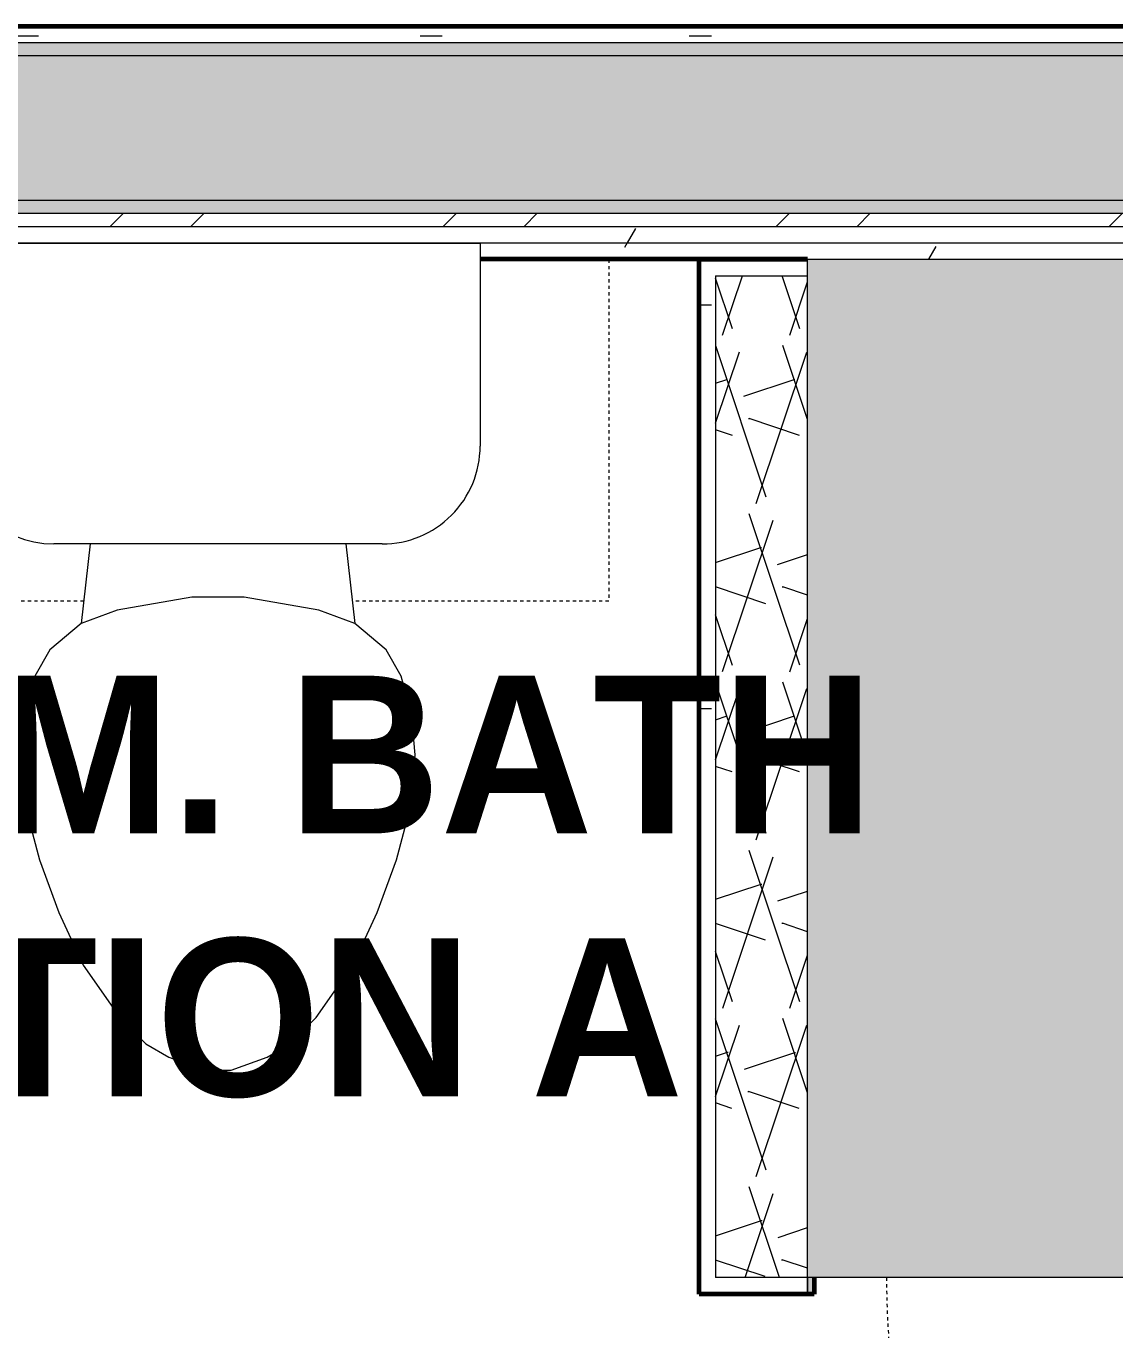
# Model space of a CAD drawing. Header units: inches. Extents: x -4110 to -1807, y 9775 to 11251.
# Drawn here: x -3583.62 to -3542.19, y 10303.41 to 10353.03 of the extents above; entities that cross this region are included whole.
import ezdxf

# ---------------------------------------------------------------- set-up
doc = ezdxf.new("R2010")
doc.units = ezdxf.units.IN
doc.header["$MEASUREMENT"] = 0
doc.linetypes.add('Dash', pattern=[0.25, 0.125, -0.125])
for name, color, linetype, lineweight in [('0-1', 7, 'Continuous', 5), ('0-2', 7, 'Continuous', 9), ('A-AREA-IDEN', 2, 'Continuous', 9), ('A-WALL', 113, 'Continuous', 18), ('A-WALL-1', 8, 'Continuous', 5), ('A-WALL-5', 250, 'Continuous', 60), ('A-WALL-6', 10, 'Continuous', 18), ('A-WALL-PATT-1', 7, 'Continuous', 9), ('A-WALL-PATT-2', 253, 'Continuous', 9), ('A-WALL-PATT-4', 111, 'Continuous', 9), ('I-WALL-4', 2, 'Continuous', 5), ('I-WALL-5', 2, 'Continuous', 60), ('P-SANR-FIXT-2', 7, 'Continuous', 9), ('P-SANR-FIXT-3', 90, 'Continuous', 9), ('P-SANR-FIXT-4', 253, 'Continuous', 9), ('P-SANR-FIXT-HDLN-1', 7, 'Dash', 9), ('Q-CASE-5', 7, 'Dash', 9)]:
    doc.layers.add(name, color=color, linetype=linetype, lineweight=lineweight)
doc.styles.add('Century Gothic_B', font='GOTHICB.TTF', dxfattribs={"height": 5.999999999999996})
pattern_1 = [(0, (0, 0), (20.48, 5.12), [0.845, -14.515, 0.845, -14.515, -81.92]), (0, (0, 0), (20.48, 5.12), [-30.72, 0.845, -29.875, 0.845, -14.515, -35.84]), (0, (0, 0), (20.48, 5.12), [-76.8, 0.845, -9.395, 0.845, -24.755]), (120, (7.68, 2.56), (-14.67405006737632, 15.1762002695053), [0.8449999999999999, -14.515, 0.8449999999999999, -14.515, -81.91999999999999]), (120, (7.68, 2.56), (-14.67405006737632, 15.1762002695053), [-30.72, 0.8449999999999999, -29.875, 0.8449999999999999, -14.515, -35.84]), (120, (7.68, 2.56), (-14.67405006737632, 15.1762002695053), [-76.79999999999998, 0.8449999999999999, -9.394999999999998, 0.8449999999999999, -24.755]), (240, (10.24, 12.8), (-5.805949932623669, -20.2962002695053), [0.845, -14.515, 0.845, -14.515, -81.92]), (240, (10.24, 12.8), (-5.805949932623669, -20.2962002695053), [-30.72, 0.845, -29.875, 0.845, -14.515, -35.84]), (240, (10.24, 12.8), (-5.805949932623669, -20.2962002695053), [-76.8, 0.845, -9.395, 0.845, -24.755])]
pattern_2 = [(161.57, (0.32, 0.32), (-2.560496184573631, -0.0005373861552858683), [0, -18.214, 2.022, 0]), (18.43, (-0.32, 0.32), (-2.560496184573631, 0.0005373861552860904), [0, -18.214, 2.022, 0]), (108.43, (0.32, 0.32), (1.279220909290681, -6.400876726295667), [6.069999999999999, -14.166]), (71.57, (-0.32, 0.32), (1.279220909290681, 6.400876726295667), [6.07, -14.166])]

# ---------------------------------------------------------------- blocks, each defined once
blk = doc.blocks.new('Toilet-Domestic-3D - Toilet-Domestic-3D-1352612-ENLARGED RCP - 1ST FLOOR PLAN - WEST')
at = {"layer": 'P-SANR-FIXT-2'}
for p, q in [((-9.976221549255797, 19.47622154925572), (9.976221549255834, 19.47622154925572)), ((-9.976221549255797, 11.74999999999998), (-9.976221549255797, 19.47622154925572)), ((9.976221549255834, 19.47622154925572), (9.976221549255834, 11.74999999999989)), ((6.24999999999998, 8.023778450744098), (-6.250000000000018, 8.023778450744098)), ((-4.861662917351556, 8.023778450744098), (-5.209379619536154, 4.999999999999911)), ((4.861662917351547, 8.023778450744098), (5.209379619536154, 4.999999999999936)), ((-0.9999999999997728, 5.999999999999972), (-3.835640909808916, 5.499999999999884)), ((0.9999999999997808, 5.999999999999972), (-0.9999999999997728, 5.999999999999972)), ((3.835640909808861, 5.499999999999932), (0.9999999999997852, 5.999999999999972)), ((-3.835640909808955, 5.499999999999876), (-5.209379619536155, 4.99999999999991)), ((5.209379619536155, 4.999999999999937), (3.835640909808857, 5.499999999999933)), ((-5.209379619536154, 4.999999999999911), (-6.401133212130357, 3.999999999999923)), ((6.401133212130349, 3.999999999999955), (5.209379619536156, 4.999999999999936)), ((-6.401133212130356, 3.999999999999926), (-6.967897106716618, 2.999999999999912)), ((6.967897106716618, 2.999999999999936), (6.40113321213035, 3.999999999999953)), ((-6.967897106716618, 2.999999999999916), (-7.235846299147756, 1.999999999999837)), ((7.235846299147753, 1.999999999999948), (6.967897106716618, 2.999999999999932)), ((-7.235846299147757, 1.999999999999842), (-7.412844257252363, 0.9961946980916907)), ((7.412844257252371, 0.9961946980917603), (7.235846299147749, 1.999999999999968)), ((-7.412844257252363, 0.9961946980916817), (-7.50000000000002, 3.647082635893639e-14)), ((7.500000000000021, 7.083352582108447e-14), (7.412844257252374, 0.9961946980917403)), ((-7.50000000000002, 2.626845807189436e-14), (-7.325688514504699, -1.992389396183531)), ((7.325688514504699, -1.992389396183527), (7.50000000000002, 8.759659664292484e-14)), ((-7.325688514504693, -1.99238939618356), (-6.787750874495926, -4.000000000000001)), ((6.787750874495935, -4.000000000000014), (7.325688514504697, -1.99238939618353)), ((-6.787750874495902, -4.000000000000084), (-6.05981040596345, -6.000000000000223)), ((6.05981040596353, -6.000000000000034), (6.787750874495948, -3.999999999999969)), ((-6.059810405963483, -6.000000000000149), (-5.127195089653489, -8.000000000000112)), ((5.12719508965351, -8.000000000000068), (6.059810405963534, -6.000000000000026)), ((-5.127195089653483, -8.000000000000119), (-3.739764113511693, -10.0000000000001)), ((3.739764113511725, -10.00000000000005), (5.127195089653514, -8.00000000000006)), ((-3.739764113511675, -10.00000000000013), (-2.739764113511752, -11.00000000000004)), ((2.739764113511739, -11.00000000000005), (3.73976411351172, -10.00000000000006)), ((-2.739764113511752, -11.00000000000004), (-1.873738709727293, -11.50000000000007)), ((1.873738709727307, -11.50000000000006), (2.73976411351174, -11.00000000000005)), ((-1.8737387097273, -11.50000000000006), (-0.5000000000001319, -12.00000000000002)), ((0.5000000000001499, -12.00000000000002), (1.87373870972732, -11.50000000000006)), ((-0.5000000000001313, -12.00000000000002), (0.5000000000001497, -12.00000000000002))]:
    blk.add_line(p, q, dxfattribs=at)
for centre, radius, start, end in [((-6.249999999999996, 11.74999999999996), 3.72622154925582, 179.9999999999996, 269.9999999999993), ((6.250000000000004, 11.74999999999991), 3.726221549255813, 269.9999999999992, 359.9999999999993)]:
    blk.add_arc(centre, radius, start, end, dxfattribs=at)
blk = doc.blocks.new('300 Series Wall Hung Cabinet_326 - 30_-V9-ENLARGED RCP - 1ST FLOOR PLAN - WEST')
at = {"layer": 'Q-CASE-5'}
for p, q in [((-14.99999999999972, 0.1874999999999999), (-14.99999999999972, 13.1875000000392)), ((-14.99999999999972, 13.1875000000392), (-5.236494160161261, 13.1875000000392)), ((4.986494160096753, 13.1875000000392), (15.0000000000002, 13.1875000000392)), ((15.0000000000002, 13.1875000000392), (15.0000000000002, 0.1875)), ((-10.1012215492547, 0.1874999999999999), (-14.99999999999972, 0.1874999999999999)), ((15.0000000000002, 0.1874999999999999), (9.851221549257001, 0.1874999999999999))]:
    blk.add_line(p, q, dxfattribs=at)
blk = doc.blocks.new('The Shower - The Shower-4050272-ENLARGED RCP - 1ST FLOOR PLAN - WEST')
at = {"layer": 'P-SANR-FIXT-3'}
h = blk.add_hatch(color=256, dxfattribs=at)
h.paths.add_polyline_path([(5.11590769747272e-13, -32.62880990343921), (1.006128513836302e-11, -39.24999999999738), (38.50000000006644, -39.24999999999704), (38.50000000001068, -0.4999999999971578), (1.023181539494544e-11, -0.4999999999974988), (-1.159605744760483e-11, -24.20886047776161)], flags=0)
h.paths.add_polyline_path([(17.75000000001046, -35.56249999999715), (17.80111126057698, -35.17427143234351), (17.950961894334, -34.81249999999715), (18.1893398282308, -34.50183982821749), (18.50000000001063, -34.26346189432069), (18.86177143235681, -34.11361126056351), (19.25000000001046, -34.06249999999715), (19.63822856766427, -34.11361126056351), (20.00000000001131, -34.26346189432069), (20.31066017179046, -34.50183982821749), (20.54903810568743, -34.81249999999749), (20.69888873944461, -35.17427143234351), (20.7457407283, -35.59485238060858), (20.69888873944529, -35.95072856764056), (20.5490381056893, -36.31249999999238), (20.31066017179353, -36.62316017177306), (20.00000000001063, -36.86153810567395), (19.63822856766444, -37.01138873943113), (19.25000000001489, -37.06249999999715), (18.86177143235664, -37.01138873943079), (18.50000000000994, -36.86153810567395), (18.1893398282308, -36.62316017177715), (17.95096189433604, -36.31250000000295), (17.80111126057801, -35.95072856765898), (17.75425927172142, -35.59485238061301)], flags=0)
at = {"layer": 'P-SANR-FIXT-4'}
blk.add_hatch(color=256, dxfattribs=at).paths.add_polyline_path([(17.75000000001046, -35.56249999999749), (17.80111126057801, -35.95072856765932), (17.95096189433604, -36.31250000000329), (18.1893398282308, -36.62316017177749), (18.50000000000994, -36.86153810567429), (18.86177143235664, -37.01138873943113), (19.25000000001165, -37.06249999999749), (19.63822856766444, -37.01138873943147), (20.04025436295955, -36.83064984659983), (20.31066017179353, -36.6231601717734), (20.5490381056893, -36.31249999999272), (20.69888873944529, -35.9507285676409), (20.74574072829318, -35.5301476193332), (20.69888873944427, -35.17427143234385), (20.54903810568743, -34.81249999999783), (20.31066017179046, -34.50183982821783), (20.00000000001131, -34.26346189432103), (19.63822856766512, -34.11361126056385), (19.25000000001046, -34.06249999999749), (18.86177143235681, -34.11361126056385), (18.50000000001063, -34.26346189432103), (18.1893398282308, -34.50183982821783), (17.950961894334, -34.81249999999749), (17.80111126057647, -35.17427143234726), (17.75194085928177, -35.54775771020558)], flags=0)
at = {"layer": 'P-SANR-FIXT-2'}
for p, q in [((-5.329070518200751e-15, -0.5000000000000034), (38.5000000000004, -0.5000000000000034)), ((-5.329070518200751e-15, -39.25000000000004), (-5.329070518200751e-15, -0.5000000000000034)), ((38.5000000000004, -0.5000000000000034), (38.5000000000004, -39.24999999999997)), ((38.5000000000004, -39.24999999999997), (-5.329070518200751e-15, -39.25000000000004))]:
    blk.add_line(p, q, dxfattribs=at)
for radius, start, end in [(1.5, 2.714073328182201e-13, 180), (1.500000000000002, 179.9999999999999, 359.9999999999987)]:
    blk.add_arc((19.25000000000044, -35.56250000000001), radius, start, end, dxfattribs=at)
at = {"layer": 'P-SANR-FIXT-HDLN-1'}
blk.add_line((35.00000000000053, -39.24999999999997), (35.00000000000053, -71.25000000000006), dxfattribs=at)
blk.add_arc((35.00000000000047, -39.25000000000012), 32.00000000000002, 180.0000000000002, 269.9999999999996, dxfattribs=at)
blk = doc.blocks.new('CTR - 1st Phase - Unit Layouts_rvt-1-ENLARGED RCP - 1ST FLOOR PLAN - WEST')
at = {"layer": 'A-WALL-1'}
blk.add_hatch(color=256, dxfattribs=at).paths.add_polyline_path([(-3553.774286320894, 10304.77689611033), (-3553.630536320848, 10304.77689611033), (-3553.634568578913, 10305.40189611039), (-3553.880536320892, 10305.40189611033), (-3553.880536320892, 10304.77689611033)], flags=0)
at = {"layer": 'A-WALL-PATT-1'}
h = blk.add_hatch(dxfattribs=at)
h.set_pattern_fill('FP_1', color=256, style=0, pattern_type=2)
h.set_pattern_definition(pattern_1)
h.paths.add_polyline_path([(-3558.005536320864, 10304.77689611033), (-3553.880536320892, 10304.77689611033), (-3553.880536320892, 10305.40189611033), (-3557.380536320863, 10305.40189611033), (-3557.380536320863, 10343.52689611032), (-3553.880536320864, 10343.52689611032), (-3553.884568578928, 10344.15189611033), (-3558.005536320864, 10344.15189611032), (-3558.005536320864, 10321.29608477931)], flags=0)
at = {"layer": 'A-WALL-PATT-2'}
h = blk.add_hatch(dxfattribs=at)
h.set_pattern_fill('FP_2', color=256, style=0, pattern_type=2)
h.set_pattern_definition(pattern_2)
h.paths.add_polyline_path([(-3557.380536320863, 10305.40189611033), (-3553.880536320892, 10305.40189611039), (-3553.880536320839, 10343.52689611032), (-3557.380536320863, 10343.52689611032), (-3557.380536320863, 10332.13318055023)], flags=0)
at = {"layer": 'A-WALL-5'}
for p, q in [((-3558.005536320843, 10304.77689611031), (-3558.00553632086, 10344.15189611031)), ((-3558.00553632086, 10344.15189611031), (-3557.38053632086, 10344.15189611031)), ((-3557.38053632086, 10344.15189611031), (-3553.88053632086, 10344.15189611031)), ((-3553.630536320844, 10305.40189611038), (-3553.630536320844, 10304.77689611031)), ((-3557.380536320844, 10304.77689611031), (-3558.005536320843, 10304.77689611031)), ((-3553.880536320844, 10304.77689611031), (-3557.380536320844, 10304.77689611031)), ((-3553.630536320844, 10304.77689611031), (-3553.880536320844, 10304.77689611031))]:
    blk.add_line(p, q, dxfattribs=at)
at = {"layer": 'A-WALL-6'}
for p, q in [((-3557.380536320859, 10343.52689611031), (-3553.88053632086, 10343.52689611031)), ((-3557.38053632086, 10343.52689611031), (-3557.380536320844, 10305.40189611031)), ((-3553.880536320843, 10305.40189611031), (-3557.380536320844, 10305.40189611031)), ((-3553.880536320843, 10304.77689611031), (-3553.880536320843, 10305.40189611031)), ((-3553.880536320843, 10305.40189611031), (-3553.880536320843, 10304.77689611031))]:
    blk.add_line(p, q, dxfattribs=at)
at = {"layer": '0-2'}
for name, p in [('Toilet-Domestic-3D - Toilet-Domestic-3D-1352612-ENLARGED RCP - 1ST FLOOR PLAN - WEST', (-3576.318036320555, 10325.29608477933)), ('The Shower - The Shower-4050272-ENLARGED RCP - 1ST FLOOR PLAN - WEST', (-3553.880536320835, 10344.65189611038))]:
    blk.add_blockref(name, p, dxfattribs=at)
at = {"layer": '0-2', "rotation": 180}
blk.add_blockref('300 Series Wall Hung Cabinet_326 - 30_-V9-ENLARGED RCP - 1ST FLOOR PLAN - WEST', (-3576.443036320629, 10344.33480630802), dxfattribs=at)

msp = doc.modelspace()

# ---------------------------------------------------------------- hatches: boundary and pattern name
at = {"layer": 'A-WALL-PATT-4'}
h = msp.add_hatch(dxfattribs=at)
h.set_pattern_fill('FP_1', color=256, style=0, pattern_type=2)
h.set_pattern_definition(pattern_1)
h.paths.add_polyline_path([(-3622.938099242229, 10352.40189611051), (-3504.673736679703, 10352.40189611051), (-3504.673736679704, 10353.02689611051), (-3823.82373667973, 10353.02689611051), (-3823.82373667973, 10352.40189611052), (-3652.40915276688, 10352.40189611051)], flags=0)
h = msp.add_hatch(dxfattribs=at)
h.set_pattern_fill('FP_2', color=256, style=0, pattern_type=2)
h.set_pattern_definition(pattern_2)
h.paths.add_polyline_path([(-3823.82373667973, 10346.40189611051), (-3501.673736679512, 10346.40189611051), (-3501.673736679512, 10351.90189611051), (-3823.82373667973, 10351.90189611051)], flags=0)
h = msp.add_hatch(dxfattribs=at)
h.set_pattern_fill('FP_3', color=256, style=0, pattern_type=2)
h.set_pattern_definition([(45, (0, 0), (-6.335676759431466, 6.335676759431466), []), (45, (0, 9.6), (-6.335676759431466, 6.335676759431466), [])])
h.paths.add_polyline_path([(-3514.695624327046, 10345.40189611052), (-3501.673736679512, 10345.40189611052), (-3501.673736679512, 10345.90189611051), (-3823.82373667973, 10345.90189611051), (-3823.82373667973, 10345.40189611052), (-3514.755536320723, 10345.40189611052)], flags=0)
h = msp.add_hatch(dxfattribs=at)
h.set_pattern_fill('FP_1', color=256, style=0, pattern_type=2)
h.set_pattern_definition(pattern_1)
h.paths.add_polyline_path([(-3622.938099242229, 10344.77689611052), (-3501.673736679512, 10344.77689611052), (-3501.673736679512, 10345.40189611052), (-3823.82373667973, 10345.40189611052), (-3823.82373667973, 10344.77689611052), (-3654.630536320193, 10344.77689611052)], flags=0)
h = msp.add_hatch(dxfattribs=at)
h.set_pattern_fill('FP_1', color=256, style=0, pattern_type=2)
h.set_pattern_definition(pattern_1)
h.paths.add_polyline_path([(-3509.255536320719, 10344.15189611049), (-3501.673736679512, 10344.15189611051), (-3501.673736679512, 10344.77689611052), (-3823.82373667973, 10344.77689611052), (-3823.82373667973, 10344.15189611051), (-3586.294257869912, 10344.15189611051), (-3586.294257869912, 10344.77230632855), (-3566.3418147714, 10344.77230632865), (-3566.3418147714, 10344.15189611051), (-3514.755536320723, 10344.15189611049)], flags=0)
at = {"layer": 'I-WALL-4'}
for points in [[(-3823.82373667973, 10351.90189611051), (-3504.673736679703, 10351.90189611051), (-3504.673736679703, 10352.40189611051), (-3823.82373667973, 10352.40189611051)], [(-3503.496721087506, 10345.90189611051), (-3501.673736679512, 10345.90189611051), (-3501.673736679512, 10346.40189611051), (-3823.82373667973, 10346.40189611051), (-3823.82373667973, 10345.90189611051), (-3505.058807282741, 10345.90189611051)]]:
    msp.add_hatch(color=256, dxfattribs=at).paths.add_polyline_path(points, flags=0)

# ---------------------------------------------------------------- linework, layer by layer
at = {"layer": 'A-WALL'}
for p, q in [((-3823.823736679726, 10352.40189611051), (-3504.6737366797, 10352.4018961105)), ((-3823.823736679726, 10351.90189611051), (-3504.673736679699, 10351.9018961105)), ((-3823.823736679726, 10346.40189611051), (-3501.673736679508, 10346.4018961105)), ((-3823.823736679726, 10345.90189611051), (-3501.673736679508, 10345.9018961105)), ((-3823.823736679726, 10345.40189611051), (-3501.673736679508, 10345.4018961105)), ((-3823.823736679726, 10344.77689611051), (-3501.673736679508, 10344.7768961105))]:
    msp.add_line(p, q, dxfattribs=at)
at = {"layer": 'I-WALL-5'}
for p, q in [((-3823.823736679726, 10353.02689611051), (-3505.2987366797, 10353.0268961105)), ((-3553.880536320835, 10344.1518961105), (-3566.341814771393, 10344.1518961105))]:
    msp.add_line(p, q, dxfattribs=at)

# ---------------------------------------------------------------- block references
at = {"layer": '0-1'}
msp.add_blockref('CTR - 1st Phase - Unit Layouts_rvt-1-ENLARGED RCP - 1ST FLOOR PLAN - WEST', (0, 0), dxfattribs=at)

# ---------------------------------------------------------------- texts
at = {"layer": 'A-AREA-IDEN', "char_height": 5.999999999999996, "attachment_point": 1, "style": 'Century Gothic_B'}
for s, insert, width in [('2BD - M. BATH', (-3607.963071987195, 10328.30772178148), 69.08399999999995), ('- OPTION A', (-3602.296405320528, 10318.30772178148), 55.54999999999995)]:
    msp.add_mtext(s, dxfattribs=dict(at, insert=insert, width=width))

doc.saveas('drawing.dxf')
